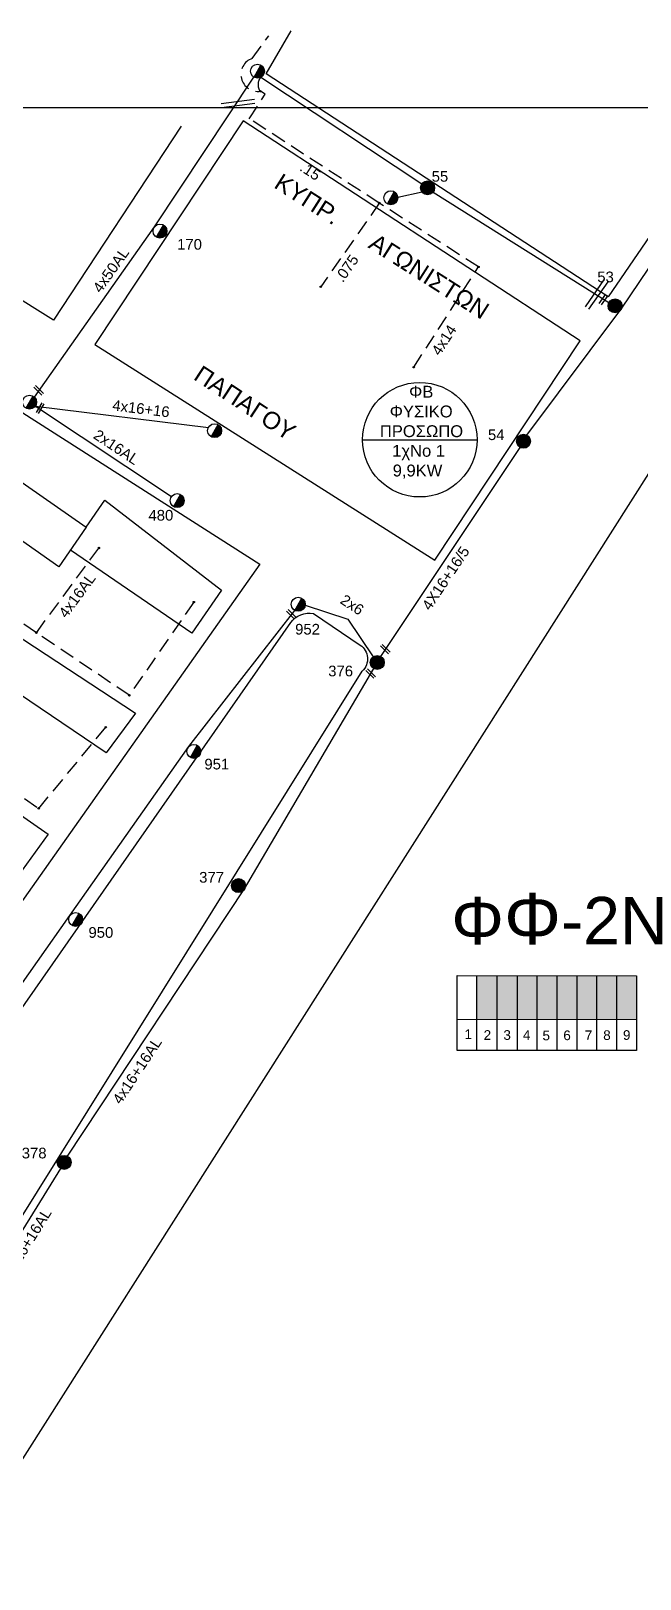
# Model space of a CAD drawing. Header units: millimetres. Extents: x 1421 to 7616, y 908 to 2861.
# Drawn here: x 6271.6 to 6374.5, y 2599.2 to 2860.7 of the extents above; entities that cross this region are included whole.
import ezdxf
from ezdxf.enums import TextEntityAlignment as Align

# ---------------------------------------------------------------- set-up
doc = ezdxf.new("R2010")
doc.units = ezdxf.units.MM
doc.linetypes.add('DASHED', pattern=[19.05, 12.7, -6.35])
for name, color, linetype, lineweight in [('2x16AL', 7, 'Continuous', 30), ('2x6', 7, 'SYN_LINE', 30), ('4x14', 7, 'Continuous', 30), ('4x16+16', 7, 'Continuous', 30), ('4X16+16_5', 7, 'Continuous', 30), ('4x16+16CU', 7, 'Continuous', 30), ('Άγνωστα', 7, 'Continuous', 30), ('Γυμνά εναέρια ΧΤ (3Φ) 4x50AL', 7, 'Continuous', 30), ('Καλώδια ΧΤ   3x150AL+50CU', 7, 'DASHED', 30), ('Συνεστραμμένα ΧΤ   3x70+54.6+25 AL', 7, 'SYN_LINE', 30), ('Υπόγεια Καλώδια Δικτύου ΧΤ   .075', 7, 'DASHED', 30), ('Υπόγεια Καλώδια Δικτύου ΧΤ   .15', 7, 'DASHED', 30), ('Υπόγεια καλώδια Παροχών ΧΤ   4x16AL', 7, 'DASHED', 30)]:
    doc.layers.add(name, color=color, linetype=linetype, lineweight=lineweight)
for name, color, linetype in [('Pillar OTE', 7, 'Continuous'), ('TEXT ΚΑΛΩΔΙΩΝ', 7, 'Continuous'), ('ΑΓΝΩΣΤΟ ΕΝΑΕΡΙΟ ΚΑΛΩΔΙΟ', 7, 'Continuous'), ('ΑΓΝΩΣΤΟ ΥΠΟΓΕΙΟ ΚΑΛΩΔΙΟ', 7, 'DASHED'), ('Μηχανική τομή', 7, 'Continuous'), ('Στύλος Ξύλινος', 7, 'Continuous'), ('Στύλος Ξύλινος @ 1', 7, 'Continuous'), ('Στύλος ΦΜ', 7, 'Continuous'), ('Στύλος ΦΜ @ 1', 7, 'Continuous'), ('Συνδέσεις', 7, 'Continuous'), ('Τομή', 7, 'Continuous'), ('Υπόβαθρο ΔΕΗ', 7, 'Continuous')]:
    doc.layers.add(name, color=color, linetype=linetype)
doc.styles.add('arial', font='ARIAL.TTF')
doc.styles.get("Standard").update_dxf_attribs({"font": 'ARIAL.TTF', "height": 1.8})
doc.linetypes.add('SYN_LINE', pattern='A,0.5,-0.0001,["/\\/\\/\\/",Standard,S=0.1,R=0,X=0,Y=-0.05],-0.25', length=0.7501)

# ---------------------------------------------------------------- blocks, each defined once
blk = doc.blocks.new('ΥΠΑΡΧΩΝ ΞΥΛΙΝΟΣ ΣΤΥΛΟΣ')
at = {"layer": 'Στύλος Ξύλινος'}
h = blk.add_hatch(color=7, dxfattribs=at)
h.paths.add_polyline_path([(-2.62, 0, 0.270008), (-1.29, -2.28), (1.3, 2.27, 0.576266)])
h.paths.add_polyline_path([(-1.29, -2.28, 0.574793), (2.62, 0, 0.268822), (1.3, 2.27)])
at = {"layer": 'Στύλος Ξύλινος', "color": 7}
blk.add_line((-1.29, -2.28), (1.3, 2.27), dxfattribs=at)
blk.add_circle((0, 0), 2.62, dxfattribs=at)
at = {"layer": 'Στύλος Ξύλινος', "color": 1, "flags": 4}
for tag, p in [('ΑΡΙΘΜΟΣ', (-4.91, 8.6)), ('ΤΥΠΟΣ', (-4.85, 3.39))]:
    blk.add_attdef(tag, p, '', height=4, dxfattribs=at)
blk = doc.blocks.new('ΥΠΑΡΧΩΝ ΤΣΙΜΕΝΤΕΝΙΟΣ ΣΤΥΛΟΣ')
at = {"layer": 'Στύλος ΦΜ'}
blk.add_hatch(color=7, dxfattribs=at).paths.add_polyline_path([(-1.29, -2.28, 0.574793), (2.62, 0, 0.268822), (1.3, 2.27)])
at = {"layer": 'Στύλος ΦΜ', "color": 7}
blk.add_line((-1.29, -2.28), (1.3, 2.27), dxfattribs=at)
blk.add_circle((0, 0), 2.62, dxfattribs=at)
at = {"layer": 'Στύλος ΦΜ', "flags": 4}
for tag, p in [('ΑΡΙΘΜΟΣ', (-4.68, 8.05)), ('ΤΥΠΟΣ', (-4.91, 3.03))]:
    blk.add_attdef(tag, p, '', height=4, dxfattribs=at)
blk = doc.blocks.new('_ΣΥΝΔΕΣΗ')
at = {"layer": 'Συνδέσεις', "linetype": 'SYN_LINE', "ltscale": 40}
blk.add_hatch(color=256, dxfattribs=at).paths.add_polyline_path([(0.5, 0, 1), (-0.5, 0, 1)])
at = {"layer": 'Συνδέσεις'}
blk.add_circle((0, 0), 0.5, dxfattribs=at)
blk = doc.blocks.new('ΤΟΜΗ')
at = {"layer": 'Τομή', "ltscale": 40}
for p, q in [((11.3, -0.6), (-11.4, -0.6)), ((11.3, -3.4), (-11.4, -3.4))]:
    blk.add_line(p, q, dxfattribs=at)
blk = doc.blocks.new('ΜΗΧΑΝΙΚΗ ΤΟΜΗ')
at = {"layer": 'Μηχανική τομή', "ltscale": 40}
for p, q in [((-3.8, 1.2), (3.8, 1.2)), ((3.8, -0.3), (-3.8, -0.3))]:
    blk.add_line(p, q, dxfattribs=at)

msp = doc.modelspace()

# ---------------------------------------------------------------- hatches: boundary and pattern name
at = {"layer": 'Καλώδια ΧΤ   3x150AL+50CU', "linetype": 'DASHED', "lineweight": -3, "ltscale": 0.2}
h = msp.add_hatch(color=27, dxfattribs=at)
h.dxf.hatch_style = 1
h.paths.add_polyline_path([(6350.33, 2701.11), (6346.89, 2701.11), (6346.89, 2693.75), (6350.33, 2693.74)])
h = msp.add_hatch(color=30, dxfattribs=at)
h.dxf.hatch_style = 1
h.paths.add_polyline_path([(6350.33, 2693.74), (6353.77, 2693.74), (6353.77, 2701.11), (6350.33, 2701.11)])
h = msp.add_hatch(color=1, dxfattribs=at)
h.dxf.hatch_style = 1
h.paths.add_polyline_path([(6357.07, 2701.11), (6353.77, 2701.11), (6353.77, 2693.74), (6357.07, 2693.74)])
h = msp.add_hatch(color=2, dxfattribs=at)
h.dxf.hatch_style = 1
h.paths.add_polyline_path([(6357.07, 2693.74), (6360.45, 2693.73), (6360.45, 2701.11), (6357.07, 2701.11)])
h = msp.add_hatch(color=133, dxfattribs=at)
h.dxf.hatch_style = 1
h.paths.add_polyline_path([(6360.45, 2693.73), (6363.85, 2693.73), (6363.85, 2701.11), (6360.45, 2701.11)])
h = msp.add_hatch(color=173, dxfattribs=at)
h.dxf.hatch_style = 1
h.paths.add_polyline_path([(6367.18, 2693.73), (6367.19, 2701.11), (6363.85, 2701.11), (6363.85, 2693.73)])
h = msp.add_hatch(color=62, dxfattribs=at)
h.dxf.hatch_style = 1
h.paths.add_polyline_path([(6370.57, 2701.11), (6367.19, 2701.11), (6367.18, 2693.73), (6370.57, 2693.72)])
h = msp.add_hatch(color=6, dxfattribs=at)
h.dxf.hatch_style = 1
h.paths.add_polyline_path([(6373.96, 2701.1), (6370.57, 2701.11), (6370.57, 2693.73), (6373.96, 2693.72)])

# ---------------------------------------------------------------- linework, layer by layer
at = {"lineweight": -3, "ltscale": 0.2}
msp.add_line((6327.59, 2791.64), (6346.92, 2791.64), dxfattribs=at)
msp.add_circle((6337.25, 2791.64), 9.67, dxfattribs=at)
at = {"layer": '2x16AL', "color": 1, "lineweight": -3, "ltscale": 0.1}
msp.add_lwpolyline([(6272.3, 2797.3), (6295.32, 2782.06)], dxfattribs=at)
at = {"layer": '2x6', "color": 6, "linetype": 'SYN_LINE', "lineweight": -3, "ltscale": 10}
msp.add_lwpolyline([(6317.89, 2763.71), (6325.07, 2761.32), (6329.38, 2754.96)], dxfattribs=at)
at = {"layer": '4x14', "color": 30, "linetype": 'DASHED', "lineweight": -3, "ltscale": 0.2}
msp.add_lwpolyline([(6336.24, 2803.88), (6347.17, 2820.84)], dxfattribs=at)
at = {"layer": '4x16+16', "color": 1, "lineweight": -3, "ltscale": 0.1}
msp.add_lwpolyline([(6272.3, 2797.3), (6301.53, 2793.68)], dxfattribs=at)
at = {"layer": '4x16+16', "color": 6, "lineweight": -3, "ltscale": 0.1}
for points in [[(6277.75, 2670.59), (6307.66, 2715.77), (6329.49, 2752.98)], [(6259.52, 2640.98), (6276.58, 2668.54)]]:
    msp.add_lwpolyline(points, dxfattribs=at)
at = {"layer": '4X16+16_5', "color": 6, "lineweight": -3, "ltscale": 0.1}
msp.add_lwpolyline([(6330.66, 2755.03), (6354.19, 2790.35)], dxfattribs=at)
at = {"layer": '4x16+16CU', "color": 7, "lineweight": -3, "ltscale": 0.1}
msp.add_lwpolyline([(6215.21, 2619.63), (6236.61, 2651.76), (6256.23, 2680.2), (6278.13, 2711.25), (6298.26, 2739.83), (6316.14, 2762.81)], dxfattribs=at)
at = {"layer": 'Pillar OTE', "lineweight": -3, "ltscale": 40}
for points in [[(6343.56, 2688.47), (6343.56, 2701.11), (6373.89, 2701.1), (6373.89, 2688.44), (6343.56, 2688.47)], [(6346.89, 2688.46), (6346.89, 2701.11)], [(6350.33, 2688.46), (6350.33, 2701.11)], [(6353.77, 2688.46), (6353.77, 2701.11)], [(6357.06, 2688.45), (6357.07, 2701.11)], [(6360.45, 2688.45), (6360.45, 2701.11)], [(6363.85, 2688.45), (6363.85, 2701.11)], [(6367.18, 2688.44), (6367.19, 2701.11)], [(6370.57, 2688.44), (6370.57, 2701.11)], [(6343.56, 2693.75), (6373.89, 2693.72)]]:
    msp.add_lwpolyline(points, dxfattribs=at)
at = {"layer": 'Άγνωστα', "lineweight": -3, "ltscale": 0.1}
msp.add_lwpolyline([(7529.06, 1836.26), (5255.84, 1836.26), (5255.84, 2847.77), (7529.06, 2847.77)], close=True, dxfattribs=at)
at = {"layer": 'ΑΓΝΩΣΤΟ ΕΝΑΕΡΙΟ ΚΑΛΩΔΙΟ', "color": 30, "linetype": 'SYN_LINE', "lineweight": -3, "ltscale": 15}
for points in [[(6310.39, 2852.88), (6337.62, 2834.89)], [(6339.51, 2833.48), (6369.2, 2814.82)]]:
    msp.add_lwpolyline(points, dxfattribs=at)
at = {"layer": 'ΑΓΝΩΣΤΟ ΕΝΑΕΡΙΟ ΚΑΛΩΔΙΟ', "color": 30, "lineweight": -3, "ltscale": 0.1}
msp.add_lwpolyline([(6337.64, 2833.46), (6333.53, 2832.54)], dxfattribs=at)
at = {"layer": 'ΑΓΝΩΣΤΟ ΥΠΟΓΕΙΟ ΚΑΛΩΔΙΟ', "color": 2, "lineweight": -3, "ltscale": 0.2}
msp.add_lwpolyline([(6272.87, 2729.36), (6284.2, 2743.06)], dxfattribs=at)
at = {"layer": 'Γυμνά εναέρια ΧΤ (3Φ) 4x50AL', "color": 1, "lineweight": -3, "ltscale": 0.1}
msp.add_lwpolyline([(6272.13, 2798.85), (6292.41, 2827.59), (6309.24, 2852.89)], dxfattribs=at)
at = {"layer": 'Συνεστραμμένα ΧΤ   3x70+54.6+25 AL', "color": 6, "lineweight": -3, "ltscale": 15}
msp.add_lwpolyline([(6355.35, 2792.4), (6371.36, 2813.89), (6383.42, 2831.74), (6392.79, 2847.23)], dxfattribs=at)
at = {"layer": 'Υπόβαθρο ΔΕΗ', "lineweight": -3, "ltscale": 0.1}
for points in [[(6388.9, 2844.7), (6369.08, 2815.8), (6311.31, 2853.44), (6315.53, 2860.69)], [(6296.95, 2844.63), (6275.37, 2811.81), (6221.42, 2845.55)], [(6211.94, 2527.94), (6385.44, 2800.93), (6408.93, 2568.15), (6211.94, 2527.94)], [(6265.44, 2799.18), (6310.21, 2770.62), (6207.08, 2624.51)], [(6280.91, 2776.89), (6284.02, 2781.43), (6303.76, 2766.2), (6298.74, 2758.95), (6278.22, 2772.99)], [(6266.95, 2756.7), (6268.41, 2759.15), (6289.24, 2745.47), (6284.28, 2738.73), (6263.84, 2752.54)], [(6238.89, 2610.56), (6327.54, 2752.56)], [(6252.12, 2736.24), (6254.25, 2739.11), (6274.45, 2725.02), (6269.35, 2717.93)]]:
    msp.add_lwpolyline(points, dxfattribs=at)
for points in [[(6364.32, 2808.36), (6307.39, 2845.53), (6282.33, 2807.73), (6339.77, 2771.3)], [(6261.17, 2780.74), (6265.72, 2787.39), (6280.91, 2776.89), (6276.29, 2770.18)]]:
    msp.add_lwpolyline(points, close=True, dxfattribs=at)
msp.add_lwpolyline([(6218.76, 2622.19), (6315.46, 2760.74, -0.299074), (6319.3, 2762.27), (6327.18, 2756.95, -0.480262), (6327.54, 2752.56, 2.514304)], format="xyb", dxfattribs=at)
at = {"layer": 'Υπόγεια Καλώδια Δικτύου ΧΤ   .075', "color": 30, "lineweight": -3, "ltscale": 0.2}
msp.add_lwpolyline([(6330.41, 2831.61), (6320.51, 2817.47)], dxfattribs=at)
at = {"layer": 'Υπόγεια Καλώδια Δικτύου ΧΤ   .075', "color": 133, "lineweight": -3, "ltscale": 0.2}
msp.add_lwpolyline([(6299.08, 2764.21), (6288.17, 2748.47), (6272.47, 2759.04), (6257.48, 2769.22), (6239.58, 2781.44, -0.335233), (6233.85, 2781.63), (6223.82, 2767.2, -0.371425), (6221.06, 2766.49), (6216.31, 2760.1), (6204.07, 2767.38), (6200.66, 2762.02), (6212.31, 2754.05), (6200.31, 2737.78)], format="xyb", dxfattribs=at)
at = {"layer": 'Υπόγεια Καλώδια Δικτύου ΧΤ   .075', "color": 2, "lineweight": -3, "ltscale": 0.2}
msp.add_lwpolyline([(6232.94, 2750.73), (6236.07, 2754.93), (6272.87, 2729.36)], dxfattribs=at)
at = {"layer": 'Υπόγεια Καλώδια Δικτύου ΧΤ   .15', "color": 30, "lineweight": -3, "ltscale": 0.2}
for points in [[(6310.32, 2850.5, -0.905138), (6308.94, 2856.06), (6311.74, 2859.88)], [(6347.17, 2820.84), (6330.41, 2831.61), (6308.43, 2845.87), (6311.13, 2850.03), (6310.32, 2850.5, -0.365103), (6310.39, 2852.88)]]:
    msp.add_lwpolyline(points, format="xyb", dxfattribs=at)
at = {"layer": 'Υπόγεια καλώδια Παροχών ΧΤ   4x16AL', "color": 133, "lineweight": -3, "ltscale": 0.2}
msp.add_lwpolyline([(6272.47, 2759.04), (6283.04, 2773.36)], dxfattribs=at)

# ---------------------------------------------------------------- block references
at = {"layer": 'Μηχανική τομή', "lineweight": -3, "xscale": 0.2499999999999672, "yscale": 0.2499999999999672, "zscale": 0.2499999999999672}
for p, rotation in [((6368.2, 2815.39), 234.089405836453), ((6272.78, 2799.91), 314.9247676703968), ((6273.02, 2797.03), 239.4799585822783), ((6315.48, 2762.08), 314.9247676703968), ((6331.34, 2756.19), 314.9247676703968), ((6328.86, 2752.06), 314.9247676703968)]:
    msp.add_blockref('ΜΗΧΑΝΙΚΗ ΤΟΜΗ', p, dxfattribs=dict(at, rotation=rotation))
at = {"layer": 'Στύλος Ξύλινος @ 1', "lineweight": -3, "ltscale": 40}
ref = msp.add_blockref('ΥΠΑΡΧΩΝ ΞΥΛΙΝΟΣ ΣΤΥΛΟΣ', (6338.57, 2834.19), dxfattribs=dict(at, xscale=0.4499999999998181, yscale=0.4499999999998181, zscale=0.4499999999998181))
ref.add_attrib('ΤΥΠΟΣ', '55', (6339.26, 2835.23), dxfattribs={"layer": 'Στύλος Ξύλινος', "height": 1.8, "flags": 4})
ref = msp.add_blockref('ΥΠΑΡΧΩΝ ΞΥΛΙΝΟΣ ΣΤΥΛΟΣ', (6370.24, 2814.27), dxfattribs=dict(at, xscale=0.4499999999998181, yscale=0.4499999999998181, zscale=0.4499999999998181))
ref.add_attrib('ΤΥΠΟΣ', '53', (6367.24, 2818.25), dxfattribs={"layer": 'Στύλος Ξύλινος', "height": 1.8, "flags": 4})
ref = msp.add_blockref('ΥΠΑΡΧΩΝ ΞΥΛΙΝΟΣ ΣΤΥΛΟΣ', (6354.77, 2791.38), dxfattribs=dict(at, xscale=0.4499999999998181, yscale=0.4499999999998181, zscale=0.4499999999998181))
ref.add_attrib('ΤΥΠΟΣ', '54', (6348.77, 2791.58), dxfattribs={"layer": 'Στύλος Ξύλινος', "height": 1.8, "flags": 4})
ref = msp.add_blockref('ΥΠΑΡΧΩΝ ΞΥΛΙΝΟΣ ΣΤΥΛΟΣ', (6330.07, 2754.01), dxfattribs=dict(at, xscale=0.4499999999998181, yscale=0.4499999999998181, zscale=0.4499999999998181))
ref.add_attrib('ΤΥΠΟΣ', '376', (6321.78, 2751.67), dxfattribs={"layer": 'Στύλος Ξύλινος', "height": 1.8, "flags": 4})
ref = msp.add_blockref('ΥΠΑΡΧΩΝ ΞΥΛΙΝΟΣ ΣΤΥΛΟΣ', (6306.62, 2716.31), dxfattribs=dict(at, xscale=0.4499999999998181, yscale=0.4499999999998181, zscale=0.4499999999998181))
ref.add_attrib('ΤΥΠΟΣ', '377', (6299.98, 2716.82), dxfattribs={"layer": 'Στύλος Ξύλινος', "height": 1.8, "flags": 4})
ref = msp.add_blockref('ΥΠΑΡΧΩΝ ΞΥΛΙΝΟΣ ΣΤΥΛΟΣ', (6277.16, 2669.56), dxfattribs=dict(at, xscale=0.4499999999998181, yscale=0.4499999999998181, zscale=0.4499999999998181))
ref.add_attrib('ΤΥΠΟΣ', '378', (6270, 2670.23), dxfattribs={"layer": 'Στύλος Ξύλινος', "height": 1.8, "flags": 4})
at = {"layer": 'Στύλος ΦΜ @ 1', "lineweight": -3, "ltscale": 40, "xscale": 0.4499999999998181, "yscale": 0.4499999999998181, "zscale": 0.4499999999998181}
for p in [(6309.83, 2853.91), (6332.35, 2832.52), (6271.33, 2797.98), (6302.59, 2793.17)]:
    msp.add_blockref('ΥΠΑΡΧΩΝ ΤΣΙΜΕΝΤΕΝΙΟΣ ΣΤΥΛΟΣ', p, dxfattribs=at)
at = {"layer": 'Στύλος ΦΜ @ 1', "lineweight": -3, "ltscale": 40}
ref = msp.add_blockref('ΥΠΑΡΧΩΝ ΤΣΙΜΕΝΤΕΝΙΟΣ ΣΤΥΛΟΣ', (6293.36, 2826.89), dxfattribs=dict(at, xscale=0.4499999999998181, yscale=0.4499999999998181, zscale=0.4499999999998181))
ref.add_attrib('ΤΥΠΟΣ', '170', (6296.25, 2823.75), dxfattribs={"layer": 'Στύλος ΦΜ', "height": 1.8, "flags": 4})
ref = msp.add_blockref('ΥΠΑΡΧΩΝ ΤΣΙΜΕΝΤΕΝΙΟΣ ΣΤΥΛΟΣ', (6296.25, 2781.35), dxfattribs=dict(at, xscale=0.4499999999998181, yscale=0.4499999999998181, zscale=0.4499999999998181))
ref.add_attrib('ΤΥΠΟΣ', '480', (6291.41, 2777.98), dxfattribs={"layer": 'Στύλος ΦΜ', "height": 1.8, "flags": 4})
ref = msp.add_blockref('ΥΠΑΡΧΩΝ ΤΣΙΜΕΝΤΕΝΙΟΣ ΣΤΥΛΟΣ', (6316.72, 2763.84), dxfattribs=dict(at, xscale=0.4499999999998181, yscale=0.4499999999998181, zscale=0.4499999999998181))
ref.add_attrib('ΤΥΠΟΣ', '952', (6316.19, 2758.73), dxfattribs={"layer": 'Στύλος ΦΜ', "height": 1.8, "flags": 4})
ref = msp.add_blockref('ΥΠΑΡΧΩΝ ΤΣΙΜΕΝΤΕΝΙΟΣ ΣΤΥΛΟΣ', (6299.08, 2738.99), dxfattribs=dict(at, xscale=0.4499999999998181, yscale=0.4499999999998181, zscale=0.4499999999998181))
ref.add_attrib('ΤΥΠΟΣ', '951', (6300.86, 2735.94), dxfattribs={"layer": 'Στύλος ΦΜ', "height": 1.8, "flags": 4})
ref = msp.add_blockref('ΥΠΑΡΧΩΝ ΤΣΙΜΕΝΤΕΝΙΟΣ ΣΤΥΛΟΣ', (6279.11, 2710.6), dxfattribs=dict(at, xscale=0.4499999999998181, yscale=0.4499999999998181, zscale=0.4499999999998181))
ref.add_attrib('ΤΥΠΟΣ', '950', (6281.27, 2707.5), dxfattribs={"layer": 'Στύλος ΦΜ', "height": 1.8, "flags": 4})
at = {"layer": 'Συνδέσεις', "lineweight": -3, "xscale": 0.25, "yscale": 0.25, "zscale": 0.25}
for p in [(6310.32, 2850.51), (6330.41, 2831.62), (6347.17, 2820.84), (6320.51, 2817.48), (6336.24, 2803.89), (6283.04, 2773.36), (6299.08, 2764.21), (6272.47, 2759.04), (6288.18, 2748.47), (6284.2, 2743.07), (6272.87, 2729.36)]:
    msp.add_blockref('_ΣΥΝΔΕΣΗ', p, dxfattribs=at)
at = {"layer": 'Τομή', "lineweight": -3, "xscale": 0.2499999999999999, "yscale": 0.2499999999999999, "zscale": 0.2499999999999999}
for p, rotation in [((6306.49, 2848.92), 7.416124448325098), ((6366.7, 2816.5), 55.3746576842015)]:
    msp.add_blockref('ΤΟΜΗ', p, dxfattribs=dict(at, rotation=rotation))

# ---------------------------------------------------------------- texts
at = {"lineweight": -3, "ltscale": 40, "char_height": 2.9, "width": 64.8866, "attachment_point": 1, "style": 'arial'}
for s, insert, rotation in [('ΚΥΠΡ.      ΑΓΩΝΙΣΤΩΝ', (6313.98, 2836.78), 327.5124), ('ΠΑΠΑΓΟΥ', (6300.43, 2804.36), 326.7888)]:
    msp.add_mtext(s, dxfattribs=dict(at, insert=insert, rotation=rotation))
at = {"lineweight": -3, "ltscale": 30, "char_height": 1.63, "width": 11.2573, "attachment_point": 1}
for s, insert in [('1', (6344.81, 2692.03)), ('2', (6348.04, 2691.89)), ('3', (6351.38, 2691.89)), ('4', (6354.68, 2691.89)), ('5', (6357.98, 2691.81)), ('6', (6361.5, 2691.84)), ('7', (6365.13, 2691.84)), ('8', (6368.24, 2691.87)), ('9', (6371.58, 2691.89))]:
    msp.add_mtext(s, dxfattribs=dict(at, insert=insert))
at = {"layer": 'TEXT ΚΑΛΩΔΙΩΝ', "lineweight": -3, "ltscale": 0.1, "style": 'arial'}
for s, rotation, p in [('  .15', 327.0223, (6318.18, 2837.4)), (' 4x50AL', 54.79, (6284.86, 2820.01)), ('  .075', 55.0034, (6324.5, 2820.03)), ('4x14', 57.2115, (6341.34, 2808.48)), ('4x16+16', 352.9373, (6290.16, 2796.9)), ('2x16AL', 326.4947, (6286, 2790.39)), ('4X16+16/5', 56.3308, (6341.62, 2768.24)), (' 4x16AL', 53.5641, (6279.14, 2765.06)), ('2x6', 326.4947, (6325.83, 2763.76)), ('4x16+16AL', 56.4951, (6289.49, 2685.06)), ('4x16+16AL', 58.2308, (6271, 2656.11))]:
    msp.add_text(s, height=1.8, rotation=rotation, dxfattribs=at).set_placement(p, align=Align.MIDDLE_CENTER)
at = {"layer": 'Υπόβαθρο ΔΕΗ', "lineweight": -3, "char_height": 2, "attachment_point": 1}
for s, heights, insert in [('{\\W8.64836; }ΦΒ \\P{\\W4.42067; }ΦΥΣΙΚΟ \\P{\\W2.28183; }ΠΡΟΣΩΠΟ', [9.11], (6328.74, 2800.75)), ('{\\W5.64925; }1χΝο 1\\P{\\W5.75643; }9,9KW', [0], (6328.21, 2790.77))]:
    msp.add_mtext_dynamic_manual_height_columns(s, width=17.2548, gutter_width=12.5, heights=heights, dxfattribs=dict(at, insert=insert))
at = {"layer": 'Υπόβαθρο ΔΕΗ', "lineweight": -3, "insert": (6342.56, 2715.07), "char_height": 8, "width": 84.6573, "attachment_point": 1}
msp.add_mtext('Φ{\\H1.0833x;Φ}-2N', dxfattribs=at)

doc.saveas('drawing.dxf')
